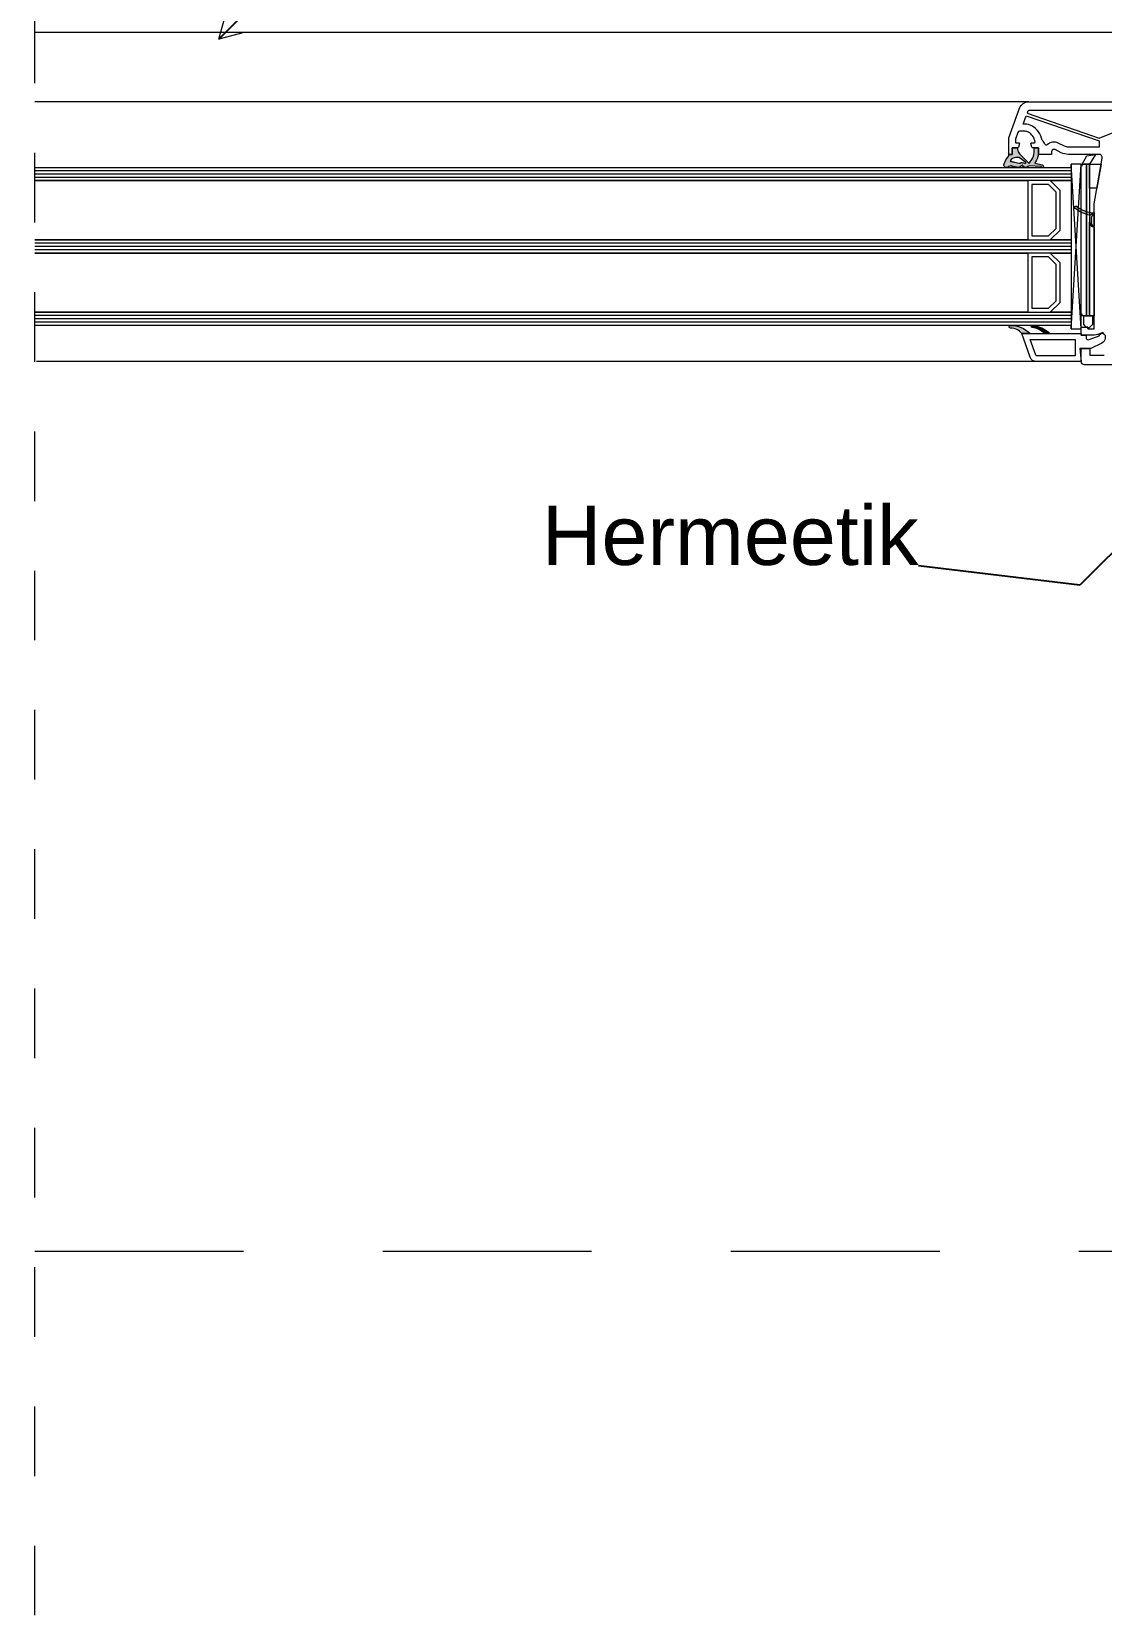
# Model space of a CAD drawing. Header units: millimetres. Extents: x 1959 to 4564, y -1095 to 178.
# Drawn here: x 3260.5 to 3585.8, y -821.3 to -340 of the extents above; entities that cross this region are included whole.
import ezdxf

# ---------------------------------------------------------------- set-up
doc = ezdxf.new("R2010")
doc.units = ezdxf.units.MM
doc.header["$MEASUREMENT"] = 0
doc.linetypes.add('Dashed', pattern=[42.333333333324, 21.166666666662, -21.166666666662])
doc.linetypes.add('Long Dashed', pattern=[105.833330154419, 63.49999904632571, -42.3333311080933])
for name, color, linetype, lineweight in [('0_Pen_No__1', 7, 'Continuous', 13), ('2D Drafting - General_Pen_No__1', 7, 'Continuous', 13), ('ACCESSORIES_Pen_No__1', 7, 'Continuous', 13), ('Annotation - Label_Pen_No__2', 8, 'Continuous', 15), ('ASSEMBLY_Pen_No__1', 7, 'Continuous', 13), ('Dimensioning - General_Pen_No__1', 7, 'Continuous', 13), ('GASKET_INSIDE_Pen_No__1', 7, 'Continuous', 13), ('GASKET_OUTSIDE_Pen_No__1', 7, 'Continuous', 13), ('GLAS_G2_Pen_No__1', 7, 'Continuous', 13), ('GLASABSTANDSHALTER_Pen_No__1', 7, 'Continuous', 13), ('GLASDISTANCER_INSIDE_Pen_No__1', 7, 'Continuous', 13), ('HATCH_GLAS_Pen_No__1', 7, 'Continuous', 13), ('HATCH_STEEL_Pen_No__1', 7, 'Continuous', 13), ('PVC_INSIDE_Pen_No__1', 7, 'Continuous', 13), ('PVC_OUTSIDE_Pen_No__1', 7, 'Continuous', 13), ('PVC_OUTSIDE_Pen_No__141', 7, 'Continuous', 20), ('Structural - Bearing_Pen_No__1', 7, 'Continuous', 13)]:
    doc.layers.add(name, color=color, linetype=linetype, lineweight=lineweight)
doc.layers.add('Dimensioning - General', color=7, linetype='Continuous')
doc.styles.add('GENERATED_STYLE_1', font='')
doc.styles.get('GENERATED_STYLE_1').set_extended_font_data('Arial')
doc.dimstyles.new('GENERATED_STYLE__2', dxfattribs={"dimtxt": 15, "dimasz": 9.500000000000002, "dimexe": 0.18, "dimexo": 0.0625, "dimgap": 0, "dimtad": 1, "dimdec": 0, "dimzin": 0, "dimdsep": 46, "dimtxsty": 'GENERATED_STYLE_1', "dimblk": 'ARROWHEAD_2', "dimblk1": 'ARROWHEAD_2', "dimblk2": 'ARROWHEAD_2', "dimcen": 0.09, "dimse1": 1, "dimse2": 1, "dimclrd": 7, "dimclre": 7, "dimclrt": 7, "dimadec": 0, "dimazin": 0, "dimtfac": 1, "dimtdec": 4, "dimtmove": 0, "dimatfit": 3, "dimfxl": 0, "dimtolj": 1, "dimtzin": 0, "dimarcsym": 0})
doc.dimstyles.new('GENERATED_STYLE__4', dxfattribs={"dimtxt": 0.18, "dimasz": 7.6, "dimexe": 0.18, "dimexo": 0.0625, "dimgap": 0, "dimtad": 0, "dimtih": 1, "dimtoh": 1, "dimdec": 4, "dimzin": 0, "dimdsep": 46, "dimcen": 0.09, "dimadec": 0, "dimazin": 0, "dimtfac": 1, "dimtdec": 4, "dimtmove": 0, "dimatfit": 3, "dimldrblk": 'ARROWHEAD_14', "dimfxl": 0, "dimtolj": 1, "dimtzin": 0, "dimarcsym": 0})

# ---------------------------------------------------------------- blocks, each defined once
blk = doc.blocks.new('*D24')
at = {"layer": 'Dimensioning - General_Pen_No__1', "color": 7, "linetype": 'Continuous', "lineweight": 13}
for p, q in [((3174.809934458437, -443.8518616733267), (3162.309934458437, -436.6349866733266)), ((3168.559934458437, -440.2434241733266), (3168.559934458437, -434.1309241733266)), ((3177.934934458437, -440.2434241733266), (3159.184934458437, -440.2434241733266)), ((3168.559934458437, -710.6443026952612), (3168.559934458437, -440.2434241733266)), ((3162.309934458437, -707.0358651952613), (3174.809934458437, -714.2527401952611)), ((3177.934934458437, -710.6443026952612), (3159.184934458437, -710.6443026952612)), ((3168.559934458437, -716.7568026952612), (3168.559934458437, -710.6443026952612))]:
    blk.add_line(p, q, dxfattribs=at)
at = {"layer": 'Dimensioning - General_Pen_No__1', "color": 7, "lineweight": 13, "insert": (3165.559934525492, -592.5182135833056), "char_height": 15, "attachment_point": 7, "rotation": 90, "style": 'GENERATED_STYLE_1'}
blk.add_mtext('\\A1;{\\pql;\\fArial|b0|i0|c0|p34;270}', dxfattribs=at)
blk = doc.blocks.new('ARROWHEAD_2')
at = {"color": 0, "linetype": 'Continuous', "lineweight": 0}
for p, q in [((-0.3781315, -0.655), (0.3781315, 0.655)), ((0, 0), (-1, 0))]:
    blk.add_line(p, q, dxfattribs=at)
blk = doc.blocks.new('ARROWHEAD_14')
at = {"color": 0, "linetype": 'Continuous', "lineweight": 0}
blk.add_line((0, 0), (-1, 0), dxfattribs=at)
at = {"color": 0, "linetype": 'Continuous', "lineweight": 0, "flags": 128}
blk.add_lwpolyline([(-0.9093, 0.525), (0, 0), (-0.9093, -0.525)], dxfattribs=at)

msp = doc.modelspace()

# ---------------------------------------------------------------- hatches: boundary and pattern name
at = {"layer": 'HATCH_STEEL_Pen_No__1', "linetype": 'Continuous', "lineweight": 13}
h = msp.add_hatch(color=7, dxfattribs=at)
h.paths.add_polyline_path([(3566.623874414951, -375.2434241733147), (3566.623874414951, -377.24342417331, -0.1239582137291495), (3565.754139190368, -379.5249148685207), (3565.558182249867, -379.8059333423487, 0.4437914836851535), (3565.591197207361, -379.9505192259807), (3567.910715817952, -380.4538677951632, -1.744773533141896), (3567.435726006032, -380.954732516168), (3563.869197496551, -380.7368116454575), (3562.845073624097, -381.2286861874219, -0.2263135609471319), (3562.42323084026, -381.1424152085385, 0.2395190417902067), (3562.106519317176, -381.0451582602303, -0.1889138560006949), (3561.774909497992, -380.4638556361175, -0.1618186157693849), (3560.531297296727, -381.2434241733149), (3559.212088368007, -380.954938459036, -0.9115233268233869), (3558.627786846465, -380.7508660924361, 0.1765647737820134), (3557.305094095888, -381.1070605369571, -0.7679982711124358), (3556.194143574679, -380.1764604770119), (3556.762815622556, -378.956939334808), (3557.623874414951, -377.7434241733124), (3557.623874414951, -377.2434241733242), (3558.623874414956, -377.2434241733242), (3558.623874414956, -375.2434241733289), (3560.323874414955, -375.2434241733289), (3560.323874414955, -375.6716066267904, 0.1994834945485658), (3560.912771743027, -377.0889242514903), (3563.666842631826, -379.8309185103028, 0.4656390516686222), (3563.971783307871, -379.8039020351018), (3564.654736978817, -378.828543111249, 0.1539147210598738), (3565.323874414951, -376.7063102967489), (3565.323874414951, -375.2434241733147)])
h.paths.add_polyline_path([(3560.854540906896, -378.300953426612, 0.2209494749293333), (3560.696127852815, -378.2434350608332), (3559.816190762327, -378.2434350608332, 0.2771535916520276), (3558.050892163728, -379.3033707769757, 0.3537811246535951), (3558.255669877248, -379.4494505514285, -0.08194236689894649), (3559.3338990763, -379.6351300725382), (3560.825239062631, -379.9746428087138, 0.3418844809212941), (3561.053492588876, -379.8859374480463, -0.2748331332540233), (3562.37681800716, -379.9531141761838), (3562.630591601427, -379.9219546968493, 0.6256334363861651), (3562.747327999937, -379.5817137040507)], flags=0)
for points in [[(3577.773726275446, -393.6555551957588, -0.9999999999999999), (3578.274023086685, -393.0312931508786, 0.1592581583434661), (3583.623874681074, -395.0434241733183), (3583.623874681074, -398.9434241733198), (3583.323874681064, -398.9434241733198, -0.4142135623730958), (3582.823874681076, -398.4434241733175), (3582.823874681076, -396.2562652940085, -0.3178372451959016), (3583.023874681068, -395.9734225815288, 1.468861035905083), (3582.657812185183, -395.5519770253579, -0.3258421776142953), (3582.341161440006, -395.7090781367134, -0.1272222561337556)], [(3561.623874681069, -431.7434241733145, 0.2407766165983273), (3558.111047461118, -430.0433289670968, -0.4206686495390415), (3557.702320731459, -429.6433561446895, -0.4066440412229096), (3558.091888700482, -429.2434241733167, -0.2126106253881231), (3564.124003718895, -431.7434241733145)], [(3564.740090221343, -429.8374161866809, -0.3706425838391578), (3564.485223102885, -429.5408305784554, -0.4403594554593427), (3564.811719220679, -429.2420029429513, -0.1774538745562154), (3570.123874681066, -431.7434241733145), (3568.623874681074, -431.7434241733145, 0.1540775753424426)]]:
    msp.add_hatch(color=7, dxfattribs=at).paths.add_polyline_path(points)

# ---------------------------------------------------------------- linework, layer by layer
at = {"layer": '0_Pen_No__1', "color": 7, "linetype": 'Dashed', "lineweight": 13}
msp.add_lwpolyline([(3261.461202672162, -821.2857932409672), (3261.459394814545, -41.60732111492815)], dxfattribs=at)
at = {"layer": '2D Drafting - General_Pen_No__1', "color": 7, "linetype": 'Continuous', "lineweight": 13}
for p, q in [((3608.728169872628, -340.2434241733181), (3261.461153978971, -340.2434241733181)), ((3563.728169872626, -361.2434241733189), (3261.461153978971, -361.2434241733189)), ((3566.548973954475, -440.2434241733266), (3261.971223090341, -440.2434241733266))]:
    msp.add_line(p, q, dxfattribs=at)
at = {"layer": 'ACCESSORIES_Pen_No__1', "color": 7, "linetype": 'Continuous', "lineweight": 13}
for points in [[(3579.925298115335, -426.3689468371103), (3579.925298115335, -425.868946837108), (3579.625298115325, -425.868946837108), (3579.625298115325, -380.7434241733125), (3579.925298115335, -380.7434241733125), (3579.925298115335, -380.2434241733243), (3581.225298115321, -380.2434241733243), (3581.225298115321, -426.3689468371103)], [(3579.925298115335, -380.2434241733243), (3581.396665086452, -377.694941822748), (3583.957348922887, -377.2434241733242), (3582.225298115326, -380.2434241733243)], [(3581.225298115321, -426.3689468371103), (3581.225298115321, -380.2434241733243), (3582.225298115326, -380.2434241733243), (3582.225298115326, -426.3689468371103)], [(3582.225298115326, -387.5434241733251), (3582.225298115326, -380.2434241733243), (3585.739798452259, -380.2434241733243), (3584.452475791317, -387.5441937762594)]]:
    msp.add_lwpolyline(points, close=True, dxfattribs=at)
for points in [[(3582.225298115326, -426.3689468371103), (3582.225298115326, -397.868946837159, 0.4139154319953265), (3583.623874681074, -399.2689468371628), (3583.623874681074, -426.3689468371103)], [(3581.623874681065, -430.1848455295618), (3581.623874681065, -429.7434241733191), (3581.192455402836, -429.7434241733191), (3580.425298115309, -428.9762668857924), (3580.425298115309, -426.3689468371103), (3583.125298115313, -426.3689468371103), (3583.125298115313, -428.9762668857924), (3581.916719471558, -430.1848455295618, -0.4004688065498558)]]:
    msp.add_lwpolyline(points, format="xyb", close=True, dxfattribs=at)
at = {"layer": 'ASSEMBLY_Pen_No__1', "color": 7, "linetype": 'Continuous', "lineweight": 13}
for p, q in [((3546.623874681068, -381.2434241733149), (3546.623874681068, -381.2934241733166)), ((3546.623874681068, -429.2434241733167), (3546.623874681068, -429.2934241733184)), ((3576.623874681069, -429.2434241733167), (3576.623874681069, -429.2934241733184))]:
    msp.add_line(p, q, dxfattribs=at)
at = {"layer": 'GASKET_INSIDE_Pen_No__1', "color": 7, "linetype": 'Continuous', "lineweight": 13}
msp.add_lwpolyline([(3558.050892163728, -379.3033707769757, 0.3537811246532922), (3558.255669877248, -379.4494505514285, -0.08194236689896235), (3559.3338990763, -379.6351300725382), (3560.825239062631, -379.9746428087138, 0.3418844809213535), (3561.053492588876, -379.8859374480463, -0.2748331332540144), (3562.37681800716, -379.9531141761838), (3562.630591601427, -379.9219546968493, 0.6256334363864708), (3562.747327999937, -379.5817137040507), (3560.854540906896, -378.300953426612, 0.2209494749293841), (3560.696127852815, -378.2434350608332), (3559.816190762327, -378.2434350608332, 0.2771535916520936)], format="xyb", close=True, dxfattribs=at)
at = {"layer": 'GASKET_OUTSIDE_Pen_No__1', "color": 7, "linetype": 'Continuous', "lineweight": 13}
for points in [[(3559.212088368007, -380.954938459036, -0.9115233268252338), (3558.627786846465, -380.7508660924361, 0.1765628121736667), (3557.305094095888, -381.1070605369571, -0.7679982711123006), (3556.194143574679, -380.1764604770119), (3556.762815622556, -378.956939334808), (3557.623874414951, -377.7434241733124), (3557.623874414951, -377.2434241733242), (3558.623874414956, -377.2434241733242), (3558.623874414956, -375.2434241733289), (3560.323874414955, -375.2434241733289), (3560.323874414955, -375.6716066267904, 0.1994834945484328), (3560.912771743027, -377.0889242514903), (3563.666842631826, -379.8309185103028, 0.4656390516687137), (3563.971783307871, -379.8039020351018), (3564.654736978817, -378.828543111249, 0.1539147210598862), (3565.323874414951, -376.7063102967489), (3565.323874414951, -375.2434241733147), (3566.623874414951, -375.2434241733147), (3566.623874414951, -377.24342417331, -0.1239582137291396), (3565.754139190368, -379.5249148685207), (3565.558182249867, -379.8059333423487, 0.4437914836856329), (3565.591197207361, -379.9505192259807), (3567.910715817952, -380.4538677951632, -1.744773533141943), (3567.435726006032, -380.954732516168), (3563.869197496551, -380.7368116454575), (3562.845073624097, -381.2286861874219, -0.2263135609471477), (3562.42323084026, -381.1424152085385, 0.2395190417901729), (3562.106519317176, -381.0451582602303, -0.1889138560006572), (3561.774909497992, -380.4638556361175, -0.161818615769364), (3560.531297296727, -381.2434241733149)], [(3577.773726275446, -393.6555551957588, -0.9999999999999999), (3578.274023086685, -393.0312931508786, 0.1592581583434678), (3583.623874681074, -395.0434241733183), (3583.623874681074, -398.9434241733198), (3583.323874681064, -398.9434241733198, -0.4142135623730951), (3582.823874681076, -398.4434241733175), (3582.823874681076, -396.2562652939943, -0.3178372451949719), (3583.023874681068, -395.9734225815288, 1.468861035905438), (3582.657812185168, -395.5519770253579, -0.325842177614197), (3582.341161440006, -395.7090781367134, -0.1272222561337479)], [(3561.623874681069, -431.7434241733145, 0.2407766165983273), (3558.111047461118, -430.0433289670968, -0.4206686495390415), (3557.702320731459, -429.6433561446895, -0.4066440412229096), (3558.091888700482, -429.2434241733167, -0.2126106253881231), (3564.124003718895, -431.7434241733145)], [(3564.740090221343, -429.8374161866809, -0.3706425838391578), (3564.485223102885, -429.5408305784554, -0.4403594554593427), (3564.811719220679, -429.2420029429513, -0.1774538745562154), (3570.123874681066, -431.7434241733145), (3568.623874681074, -431.7434241733145, 0.1540775753424426)]]:
    msp.add_lwpolyline(points, format="xyb", close=True, dxfattribs=at)
at = {"layer": 'GLAS_G2_Pen_No__1', "color": 7, "linetype": 'Continuous', "lineweight": 13}
msp.add_lwpolyline([(3261.461153978971, -403.2434241733205), (3576.623874681069, -403.2434241733205), (3576.623874681069, -407.2434241733254), (3261.461153978971, -407.2434241733254)], dxfattribs=at)
at = {"layer": 'GLASABSTANDSHALTER_Pen_No__1', "color": 7, "linetype": 'Continuous', "lineweight": 13}
for p, q in [((3576.623874681069, -430.2434241733215), (3579.623874681069, -380.2434241733243)), ((3579.623874681069, -430.2434241733215), (3576.623874681069, -380.2434241733243))]:
    msp.add_line(p, q, dxfattribs=at)
at = {"layer": 'GLASDISTANCER_INSIDE_Pen_No__1', "color": 7, "linetype": 'Continuous', "lineweight": 13}
for points in [[(3564.623874681069, -402.0434241733233), (3569.726818406217, -402.0434241733233), (3572.023874681073, -399.7463678984678), (3572.023874681073, -388.7404804481724), (3569.726818406217, -386.443424173317), (3564.623874681069, -386.443424173317)], [(3564.623874681069, -424.0434241733146), (3569.726818406217, -424.0434241733146), (3572.023874681073, -421.7463678984734), (3572.023874681073, -410.7404804481638), (3569.726818406217, -408.4434241733226), (3564.623874681069, -408.4434241733226)]]:
    msp.add_lwpolyline(points, close=True, dxfattribs=at)
at = {"layer": 'HATCH_GLAS_Pen_No__1', "color": 7, "linetype": 'Continuous', "lineweight": 13}
for p, q in [((3576.623874681069, -382.2434241733197), (3261.461153978971, -382.2434241733197)), ((3576.623874681069, -383.2434241733245), (3261.461153978971, -383.2434241733245)), ((3576.623874681069, -384.243424173315), (3261.461153978971, -384.243424173315)), ((3576.623874681069, -404.2434241733253), (3261.461153978971, -404.2434241733253)), ((3576.623874681069, -405.2434241733158), (3261.461153978971, -405.2434241733158)), ((3576.623874681069, -406.2434241733206), (3261.461153978971, -406.2434241733206)), ((3576.623874681069, -426.2434241733166), (3261.461153978971, -426.2434241733166)), ((3576.623874681069, -427.2434241733214), (3261.461153978971, -427.2434241733214)), ((3576.623874681069, -428.2434241733262), (3261.461153978971, -428.2434241733262))]:
    msp.add_line(p, q, dxfattribs=at)
at = {"layer": 'HATCH_STEEL_Pen_No__1', "color": 7, "linetype": 'Continuous', "lineweight": 13, "flags": 128}
for points in [[(3566.623874414951, -375.2434241733147), (3566.623874414951, -377.24342417331, -0.1239582137291495), (3565.754139190368, -379.5249148685207), (3565.558182249867, -379.8059333423487, 0.4437914836851535), (3565.591197207361, -379.9505192259807), (3567.910715817952, -380.4538677951632, -1.744773533141896), (3567.435726006032, -380.954732516168), (3563.869197496551, -380.7368116454575), (3562.845073624097, -381.2286861874219, -0.2263135609471319), (3562.42323084026, -381.1424152085385, 0.2395190417902067), (3562.106519317176, -381.0451582602303, -0.1889138560006949), (3561.774909497992, -380.4638556361175, -0.1618186157693849), (3560.531297296727, -381.2434241733149), (3559.212088368007, -380.954938459036, -0.9115233268233869), (3558.627786846465, -380.7508660924361, 0.1765647737820134), (3557.305094095888, -381.1070605369571, -0.7679982711124358), (3556.194143574679, -380.1764604770119), (3556.762815622556, -378.956939334808), (3557.623874414951, -377.7434241733124), (3557.623874414951, -377.2434241733242), (3558.623874414956, -377.2434241733242), (3558.623874414956, -375.2434241733289), (3560.323874414955, -375.2434241733289), (3560.323874414955, -375.6716066267904, 0.1994834945485658), (3560.912771743027, -377.0889242514903), (3563.666842631826, -379.8309185103028, 0.4656390516686222), (3563.971783307871, -379.8039020351018), (3564.654736978817, -378.828543111249, 0.1539147210598738), (3565.323874414951, -376.7063102967489), (3565.323874414951, -375.2434241733147)], [(3560.854540906896, -378.300953426612, 0.2209494749293333), (3560.696127852815, -378.2434350608332), (3559.816190762327, -378.2434350608332, 0.2771535916520276), (3558.050892163728, -379.3033707769757, 0.3537811246535951), (3558.255669877248, -379.4494505514285, -0.08194236689894649), (3559.3338990763, -379.6351300725382), (3560.825239062631, -379.9746428087138, 0.3418844809212941), (3561.053492588876, -379.8859374480463, -0.2748331332540233), (3562.37681800716, -379.9531141761838), (3562.630591601427, -379.9219546968493, 0.6256334363861651), (3562.747327999937, -379.5817137040507)], [(3577.773726275446, -393.6555551957588, -0.9999999999999999), (3578.274023086685, -393.0312931508786, 0.1592581583434661), (3583.623874681074, -395.0434241733183), (3583.623874681074, -398.9434241733198), (3583.323874681064, -398.9434241733198, -0.4142135623730958), (3582.823874681076, -398.4434241733175), (3582.823874681076, -396.2562652940085, -0.3178372451959016), (3583.023874681068, -395.9734225815288, 1.468861035905083), (3582.657812185183, -395.5519770253579, -0.3258421776142953), (3582.341161440006, -395.7090781367134, -0.1272222561337556)], [(3561.623874681069, -431.7434241733145, 0.2407766165983273), (3558.111047461118, -430.0433289670968, -0.4206686495390415), (3557.702320731459, -429.6433561446895, -0.4066440412229096), (3558.091888700482, -429.2434241733167, -0.2126106253881231), (3564.124003718895, -431.7434241733145)], [(3564.740090221343, -429.8374161866809, -0.3706425838391578), (3564.485223102885, -429.5408305784554, -0.4403594554593427), (3564.811719220679, -429.2420029429513, -0.1774538745562154), (3570.123874681066, -431.7434241733145), (3568.623874681074, -431.7434241733145, 0.1540775753424426)]]:
    msp.add_lwpolyline(points, format="xyb", close=True, dxfattribs=at)
at = {"layer": 'PVC_INSIDE_Pen_No__1', "color": 7, "linetype": 'Continuous', "lineweight": 13}
for points in [[(3575.777720834914, -375.0434241733223, -0.1138880213754593), (3574.550754542778, -374.7602781059049), (3572.666571310287, -373.841738780053, 0.3153917464545219), (3569.323516342444, -374.3724501793173, -0.5453963388840551), (3568.668675361174, -374.2190318167167, 0.1446837993429154), (3567.767663493747, -372.9817981406092, 0.2286001661510366), (3564.668467445181, -368.5746859121599, 0.1277968793497936), (3562.62387468113, -368.0434241733315), (3562.025829650672, -368.0434241733172), (3562.953273629681, -365.4952927831749), (3585.123874681067, -373.143424173316), (3585.123874681067, -375.0434241733223)], [(3585.123874681067, -372.2973276283687), (3601.423874681068, -365.743424173312), (3601.423874681068, -364.9434241733138, 0.4142135623730951), (3600.423874681063, -363.9434241733233), (3563.728169872626, -363.9434241733233, 0.315298788878942), (3563.446262086395, -364.1408181303183), (3563.22693142375, -364.7434241733214)], [(3566.038904843105, -438.4434241733237, -0.3179870716668641), (3565.850306776391, -438.3099881968724), (3564.167990062196, -433.5434241733174), (3577.823874681066, -433.5434241733174), (3577.823874681066, -438.4434241733237)]]:
    msp.add_lwpolyline(points, format="xyb", close=True, dxfattribs=at)
at = {"layer": 'PVC_OUTSIDE_Pen_No__1', "color": 7, "linetype": 'Continuous', "lineweight": 13}
for points in [[(3261.461153978971, -381.2434241733149), (3576.623874681069, -381.2434241733149), (3576.623874681069, -385.2434241733198), (3261.461153978971, -385.2434241733198)], [(3261.461153978971, -385.2434241733198), (3563.423874681072, -385.2434241733198), (3563.423874681072, -403.2434241733205), (3261.461153978971, -403.2434241733205)], [(3261.461153978971, -407.2434241733254), (3563.423874681072, -407.2434241733254), (3563.423874681072, -425.243424173326), (3261.461153978971, -425.243424173326)], [(3261.461153978971, -425.243424173326), (3576.623874681069, -425.243424173326), (3576.623874681069, -429.2434241733167), (3261.461153978971, -429.2434241733167)]]:
    msp.add_lwpolyline(points, dxfattribs=at)
for points in [[(3563.423874681072, -385.2434241733198), (3563.423874681072, -403.2434241733205), (3570.22387468107, -403.2434241733205), (3573.22387468107, -400.2434241733204), (3573.22387468107, -388.2434241733199), (3570.22387468107, -385.2434241733198)], [(3570.22387468107, -403.2434241733205), (3573.22387468107, -400.2434241733204), (3573.22387468107, -388.2434241733199), (3570.22387468107, -385.2434241733198), (3576.623874681069, -385.2434241733198), (3576.623874681069, -403.2434241733205)], [(3563.423874681072, -407.2434241733254), (3563.423874681072, -425.243424173326), (3570.22387468107, -425.243424173326), (3573.22387468107, -422.2434241733259), (3573.22387468107, -410.2434241733255), (3570.22387468107, -407.2434241733254)], [(3570.22387468107, -425.243424173326), (3573.22387468107, -422.2434241733259), (3573.22387468107, -410.2434241733255), (3570.22387468107, -407.2434241733254), (3576.623874681069, -407.2434241733254), (3576.623874681069, -425.243424173326)]]:
    msp.add_lwpolyline(points, close=True, dxfattribs=at)
at = {"layer": 'PVC_OUTSIDE_Pen_No__141', "color": 7, "linetype": 'Continuous', "lineweight": 20}
for points in [[(3586.481557588379, -431.4794341945662, 0.1721541418099984), (3585.682649793235, -431.5558548288811), (3585.198521504744, -431.7816075573353, -0.1095178116811534), (3583.082331838704, -432.2434241733168), (3580.123874681071, -432.2434241733168), (3579.623874681069, -432.2434241733168), (3579.623874681069, -429.7434241733191), (3581.623874681065, -429.7434241733191), (3581.623874681065, -430.2434241733215), (3583.623874681074, -430.2434241733215), (3583.623874681074, -392.2434241885304), (3586.061833554802, -378.4170723509794, 0.4663076581549929), (3585.077025801788, -377.2434241733242), (3575.777720834914, -377.2434241733242, -0.1138880213754347), (3573.586709598964, -376.7378061957862), (3571.702526366459, -375.8192668699485, 0.1138880213754298), (3571.373874681065, -375.7434241733171, 0.4142135623730951), (3570.623874681069, -376.4934241733135), (3570.623874681069, -377.2434241733242), (3566.623874681064, -377.2434241733242), (3566.623874681078, -375.2434241733147), (3564.868618792737, -375.2434241733147, -0.3394542588641057), (3564.675433627478, -375.0951879823339), (3564.380689515808, -373.99518798234, -0.49314542603405), (3564.573874681067, -373.7434241733217), (3565.423874681052, -373.7434241733217, 0.4491855587381244), (3565.622486028538, -373.5198968986089, 0.2406017112619309), (3563.597490283023, -370.4964059537252, 0.1277968793511999), (3562.623874681087, -370.2434241733334), (3560.854321847167, -370.2434241733192, 0.3152987888812759), (3560.384475536758, -370.5724141016537), (3559.630689515807, -372.6434241733136), (3559.630689515906, -373.4916603639624, 0.4931454265630823), (3559.823874681066, -373.7434241733217), (3560.673874681065, -373.7434241733217, -0.4931454260325288), (3560.867059846324, -373.99518798234), (3560.572315734654, -375.0951879823481, -0.3394542588609477), (3560.379130569395, -375.2434241733147), (3558.623874681068, -375.2434241733289), (3558.623874681068, -377.2434241733242), (3557.623874681064, -377.2434241733242), (3557.623874681064, -372.2434241733146), (3560.909092010271, -363.2173637433402, -0.3152987888789897), (3563.728169872626, -361.2434241733189), (3567.401452797988, -361.2434241733189), (3603.62387468107, -361.2434241733189)], [(3632.623874681066, -441.2434241733172), (3584.130985697975, -441.2434241733172), (3580.623874681074, -441.2434241733172, -0.4142135623730951), (3579.623874681069, -440.2434241733124), (3579.623874681069, -436.7434241733241, -0.414213562373135), (3580.123874681071, -436.2434241733217), (3582.323874681073, -436.2434241733217), (3582.323874681073, -438.2434241733171), (3586.623874681074, -438.2434241733171, 0.4142135623736674)]]:
    msp.add_lwpolyline(points, format="xyb", dxfattribs=at)
msp.add_lwpolyline([(3576.623874681069, -430.2434241733215), (3579.623874681069, -430.2434241733215), (3579.623874681069, -380.2434241733243), (3576.623874681069, -380.2434241733243)], close=True, dxfattribs=at)
msp.add_lwpolyline([(3566.038904843105, -440.2434241733266, -0.3179870716668473), (3564.152924175936, -438.909064408785), (3561.623874681069, -431.7434241733145), (3579.623874681069, -431.7434241733145), (3579.623874681069, -432.2434241733168), (3581.123874681076, -432.2434241733168), (3581.123874681076, -432.8996015056623, 0.5205670505517485), (3582.063288781392, -433.5573863402209), (3585.123874681067, -432.4434241733235, -0.8888888888887524), (3586.92387468107, -432.4434241733235), (3586.92387468107, -433.1855753210141, -0.3152987888789834), (3585.936904896066, -434.5951142521989), (3582.623874681069, -436.2434241733217), (3579.273920026971, -436.2434241733217), (3579.623874681069, -440.2434241733266)], format="xyb", close=True, dxfattribs=at)
at = {"layer": 'Structural - Bearing_Pen_No__1', "color": 7, "linetype": 'Long Dashed', "lineweight": 13}
msp.add_line((3261.457265539332, -710.6445694243716), (3684.120823275009, -710.6435124419606), dxfattribs=at)

# ---------------------------------------------------------------- texts
at = {"layer": 'Annotation - Label_Pen_No__2', "color": 8, "linetype": 'Continuous', "lineweight": 15, "insert": (3530.189785188276, -502.3058463277516), "char_height": 18.00000000000001, "attachment_point": 9, "rotation": 359.99997189480246, "style": 'GENERATED_STYLE_1'}
msp.add_mtext('\\A1;{\\pqr;\\fArial|b0|i0|c0|p34;H\\fArial|b0|i0|c0|p34;ermeetik}', dxfattribs=at)

# ---------------------------------------------------------------- dimensions: what is measured, and where the dimension line sits
at = {"layer": 'Dimensioning - General', "color": 7, "linetype": 'Continuous', "lineweight": 13}
dim = msp.add_linear_dim(base=(3168.559934458437, -440.2434241733266), p1=(3368.116253977454, -710.6443026952612), p2=(2966.577669750675, -440.2434241733266), angle=90, dimstyle='GENERATED_STYLE__2', dxfattribs=at)
dim.commit()
dim.dimension.update_dxf_attribs({"geometry": '*D24', "text_midpoint": (3158.059934525492, -575.3652637019427), "dimtype": 160, "text_rotation": 90})

# ---------------------------------------------------------------- leaders
at = {"layer": 'Annotation - Label_Pen_No__2', "color": 8, "linetype": 'Continuous', "lineweight": 15, "annotation_type": 0, "has_hookline": 1}
for points, hookline_direction, text_width, horizontal_direction in [([(3317.450570925855, -342.2434367239633), (3627.193241430096, -32.50076621972043), (3714.784618123495, -28.04736063806575)], 0, 806.3, (0.9999999999998797, -4.905282520402066e-07, 0)), ([(3663.374420542878, -424.0831101731641), (3579.264031744558, -508.1934989714844), (3530.189785188276, -502.3058463277516)], 1, 112.374, (0.9999999999998797, -4.905282342766382e-07, 0))]:
    msp.add_leader(points, dimstyle='GENERATED_STYLE__4', dxfattribs=dict(at, hookline_direction=hookline_direction, text_width=text_width, horizontal_direction=horizontal_direction))

doc.saveas('drawing.dxf')
